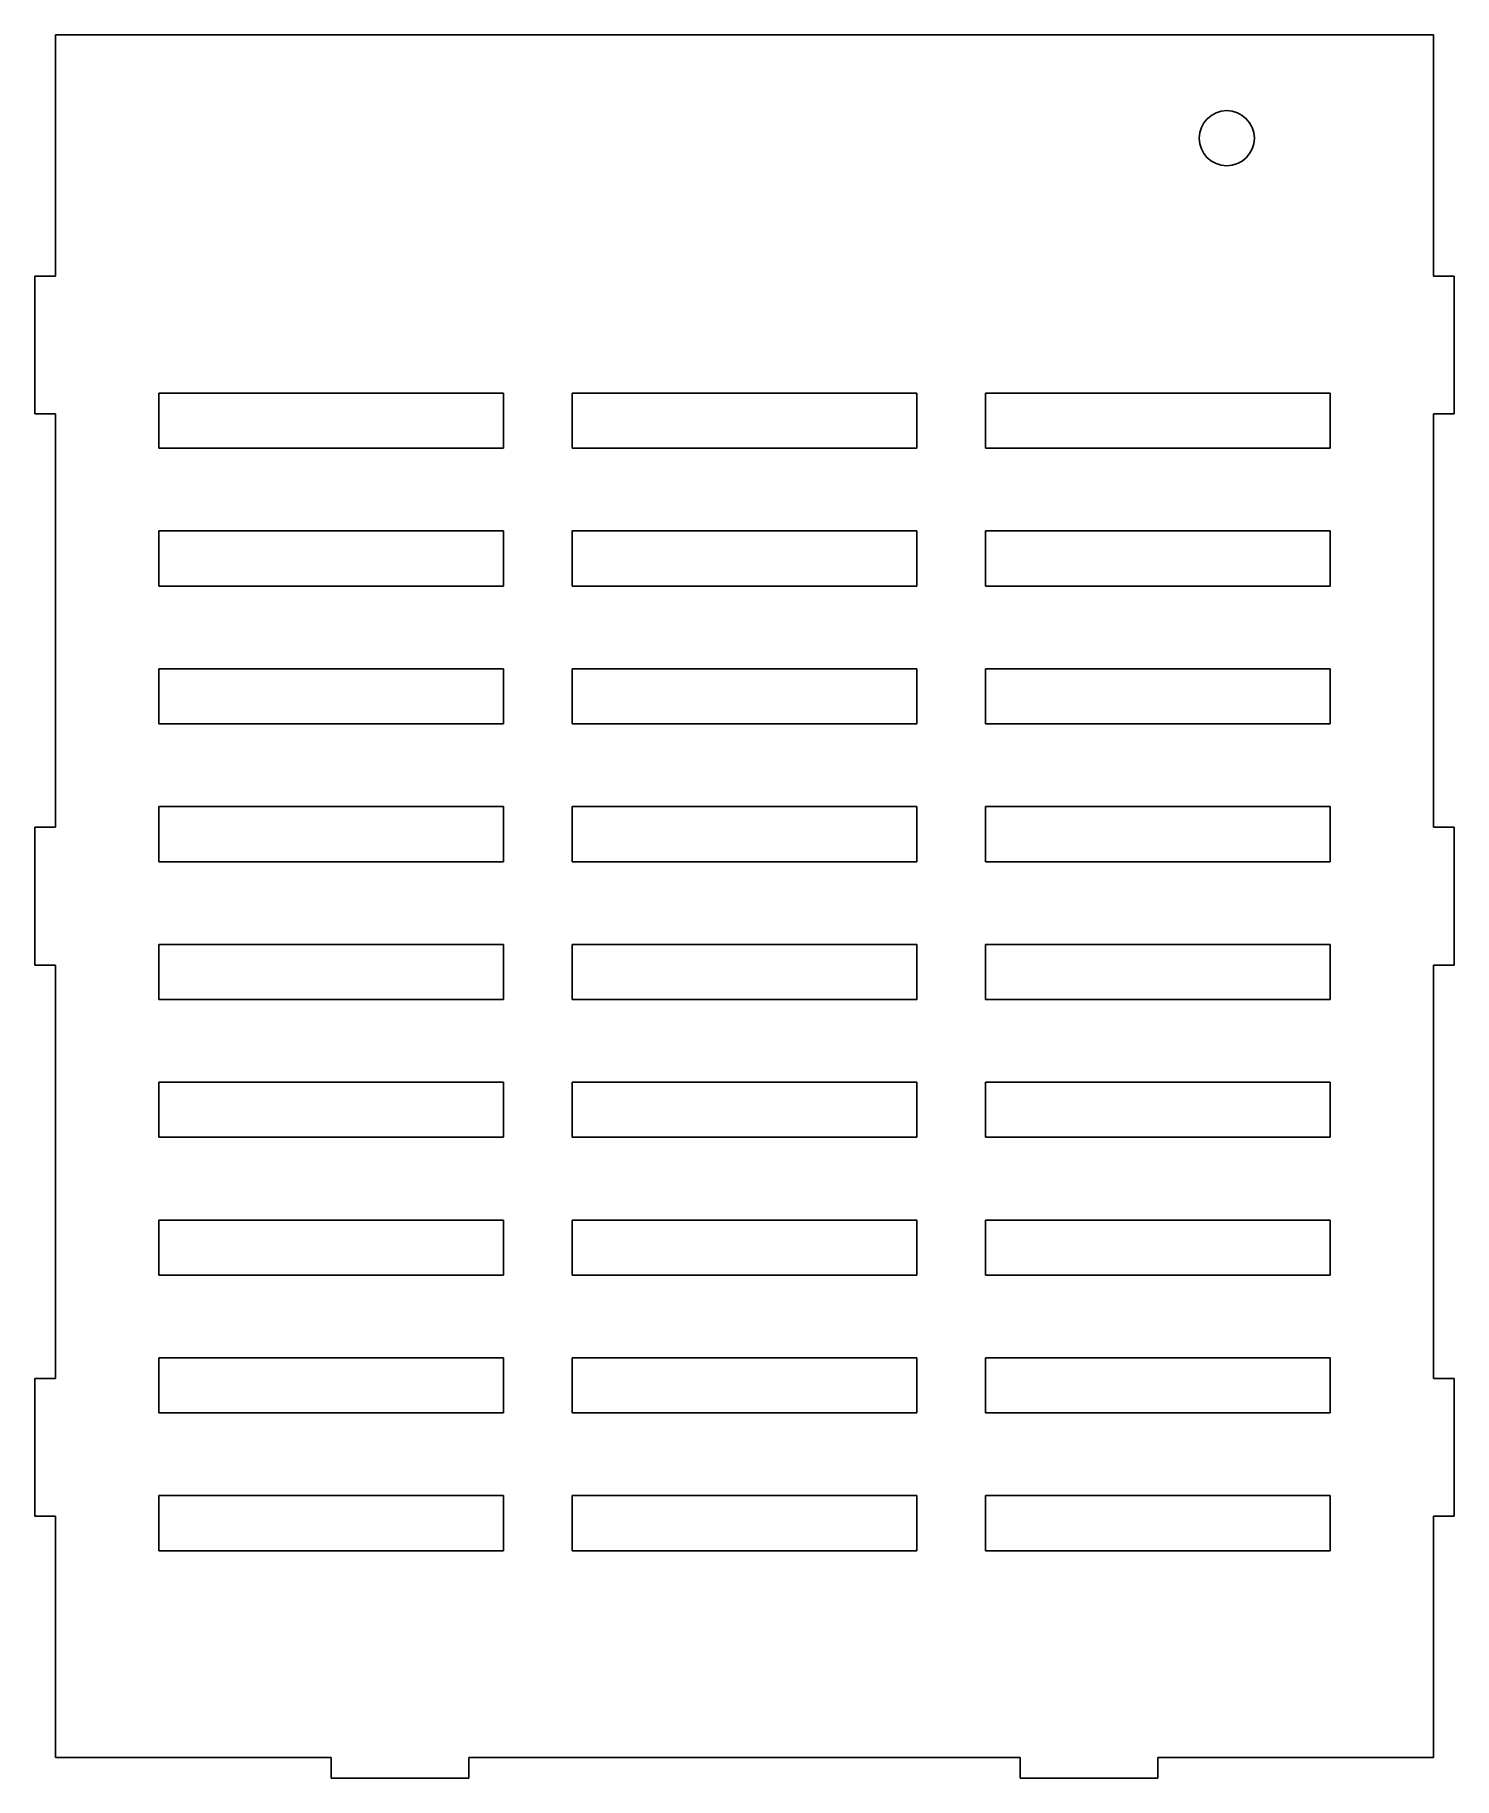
# Model space of a CAD drawing. Header units: millimetres. Extents: x -3 to 203, y -3 to 250.
import ezdxf

# ---------------------------------------------------------------- set-up
doc = ezdxf.new("R2010")
doc.units = ezdxf.units.MM

msp = doc.modelspace()

# ---------------------------------------------------------------- linework, layer by layer
at = {"layer": 'CUT'}
for p, q in [((200, 250), (0, 250)), ((0, 250), (0, 215)), ((200, 215), (200, 250)), ((0, 215), (-3, 215)), ((-3, 215), (-3, 195)), ((203, 215), (200, 215)), ((203, 195), (203, 215)), ((65, 198), (15, 198)), ((15, 198), (15, 190)), ((65, 190), (65, 198)), ((125, 198), (75, 198)), ((75, 198), (75, 190)), ((125, 190), (125, 198)), ((185, 198), (135, 198)), ((135, 198), (135, 190)), ((185, 190), (185, 198)), ((-3, 195), (0, 195)), ((0, 195), (0, 135)), ((200, 135), (200, 195)), ((200, 195), (203, 195)), ((15, 190), (65, 190)), ((75, 190), (125, 190)), ((135, 190), (185, 190)), ((65, 178), (15, 178)), ((15, 178), (15, 170)), ((65, 170), (65, 178)), ((125, 178), (75, 178)), ((75, 178), (75, 170)), ((125, 170), (125, 178)), ((185, 178), (135, 178)), ((135, 178), (135, 170)), ((185, 170), (185, 178)), ((15, 170), (65, 170)), ((75, 170), (125, 170)), ((135, 170), (185, 170)), ((65, 158), (15, 158)), ((15, 158), (15, 150)), ((65, 150), (65, 158)), ((125, 158), (75, 158)), ((75, 158), (75, 150)), ((125, 150), (125, 158)), ((185, 158), (135, 158)), ((135, 158), (135, 150)), ((185, 150), (185, 158)), ((15, 150), (65, 150)), ((75, 150), (125, 150)), ((135, 150), (185, 150)), ((65, 138), (15, 138)), ((15, 138), (15, 130)), ((65, 130), (65, 138)), ((125, 138), (75, 138)), ((75, 138), (75, 130)), ((125, 130), (125, 138)), ((185, 138), (135, 138)), ((135, 138), (135, 130)), ((185, 130), (185, 138)), ((0, 135), (-3, 135)), ((-3, 135), (-3, 115)), ((203, 135), (200, 135)), ((203, 115), (203, 135)), ((15, 130), (65, 130)), ((75, 130), (125, 130)), ((135, 130), (185, 130)), ((65, 118), (15, 118)), ((15, 118), (15, 110)), ((65, 110), (65, 118)), ((125, 118), (75, 118)), ((75, 118), (75, 110)), ((125, 110), (125, 118)), ((185, 118), (135, 118)), ((135, 118), (135, 110)), ((185, 110), (185, 118)), ((-3, 115), (0, 115)), ((0, 115), (0, 55)), ((200, 55), (200, 115)), ((200, 115), (203, 115)), ((15, 110), (65, 110)), ((75, 110), (125, 110)), ((135, 110), (185, 110)), ((65, 98), (15, 98)), ((15, 98), (15, 90)), ((65, 90), (65, 98)), ((125, 98), (75, 98)), ((75, 98), (75, 90)), ((125, 90), (125, 98)), ((185, 98), (135, 98)), ((135, 98), (135, 90)), ((185, 90), (185, 98)), ((15, 90), (65, 90)), ((75, 90), (125, 90)), ((135, 90), (185, 90)), ((65, 78), (15, 78)), ((15, 78), (15, 70)), ((65, 70), (65, 78)), ((125, 78), (75, 78)), ((75, 78), (75, 70)), ((125, 70), (125, 78)), ((185, 78), (135, 78)), ((135, 78), (135, 70)), ((185, 70), (185, 78)), ((15, 70), (65, 70)), ((75, 70), (125, 70)), ((135, 70), (185, 70)), ((65, 58), (15, 58)), ((15, 58), (15, 50)), ((65, 50), (65, 58)), ((125, 58), (75, 58)), ((75, 58), (75, 50)), ((125, 50), (125, 58)), ((185, 58), (135, 58)), ((135, 58), (135, 50)), ((185, 50), (185, 58)), ((0, 55), (-3, 55)), ((-3, 55), (-3, 35)), ((203, 55), (200, 55)), ((203, 35), (203, 55)), ((15, 50), (65, 50)), ((75, 50), (125, 50)), ((135, 50), (185, 50)), ((65, 38), (15, 38)), ((15, 38), (15, 30)), ((65, 30), (65, 38)), ((125, 38), (75, 38)), ((75, 38), (75, 30)), ((125, 30), (125, 38)), ((185, 38), (135, 38)), ((135, 38), (135, 30)), ((185, 30), (185, 38)), ((-3, 35), (0, 35)), ((0, 35), (0, 0)), ((200, 0), (200, 35)), ((200, 35), (203, 35)), ((15, 30), (65, 30)), ((75, 30), (125, 30)), ((135, 30), (185, 30)), ((0, 0), (40, 0)), ((40, 0), (40, -3)), ((60, -3), (60, 0)), ((60, 0), (140, 0)), ((140, 0), (140, -3)), ((160, -3), (160, 0)), ((160, 0), (200, 0)), ((40, -3), (60, -3)), ((140, -3), (160, -3))]:
    msp.add_line(p, q, dxfattribs=at)
msp.add_circle((170, 235), 4, dxfattribs=at)

doc.saveas('drawing.dxf')
